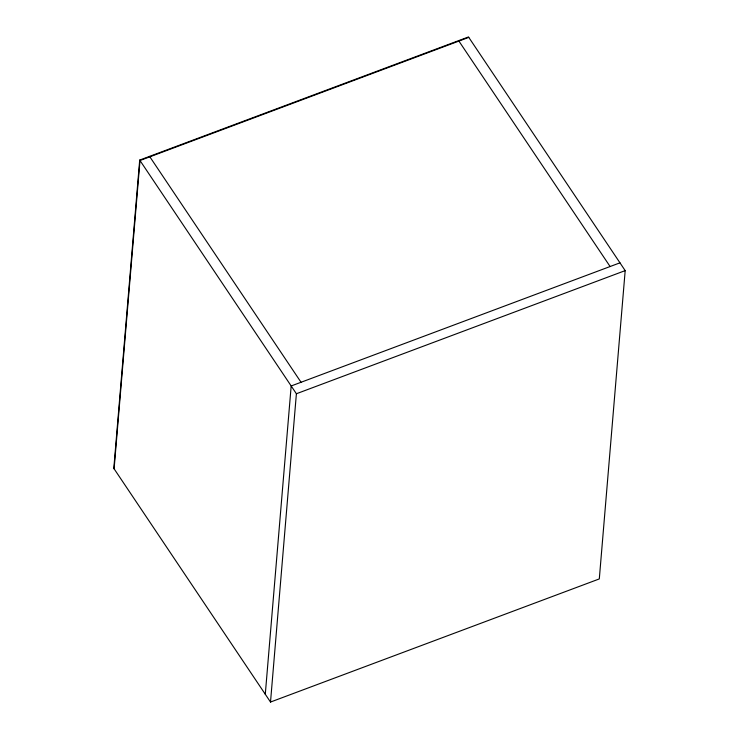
<?xml version="1.0" encoding="UTF-8"?>
<svg xmlns="http://www.w3.org/2000/svg" width="739" height="739" viewBox="0 0 739 739"><rect width="100%" height="100%" fill="white"/><g stroke="black" fill="none" stroke-linecap="round" stroke-linejoin="round"><path stroke-width="1.11" d="M139.699 160.077L113.815 468.378L270.511 702.05L599.301 578.923L625.185 270.622L468.489 36.95L139.699 160.077L296.394 393.748L270.511 702.05M114.102 468.812L139.994 160.511L468.775 37.384M265.283 694.263L291.175 385.961L619.966 262.835M296.394 393.748L625.185 270.622M458.623 40.645L610.1 266.53M149.564 156.382L301.041 382.266"/></g></svg>
